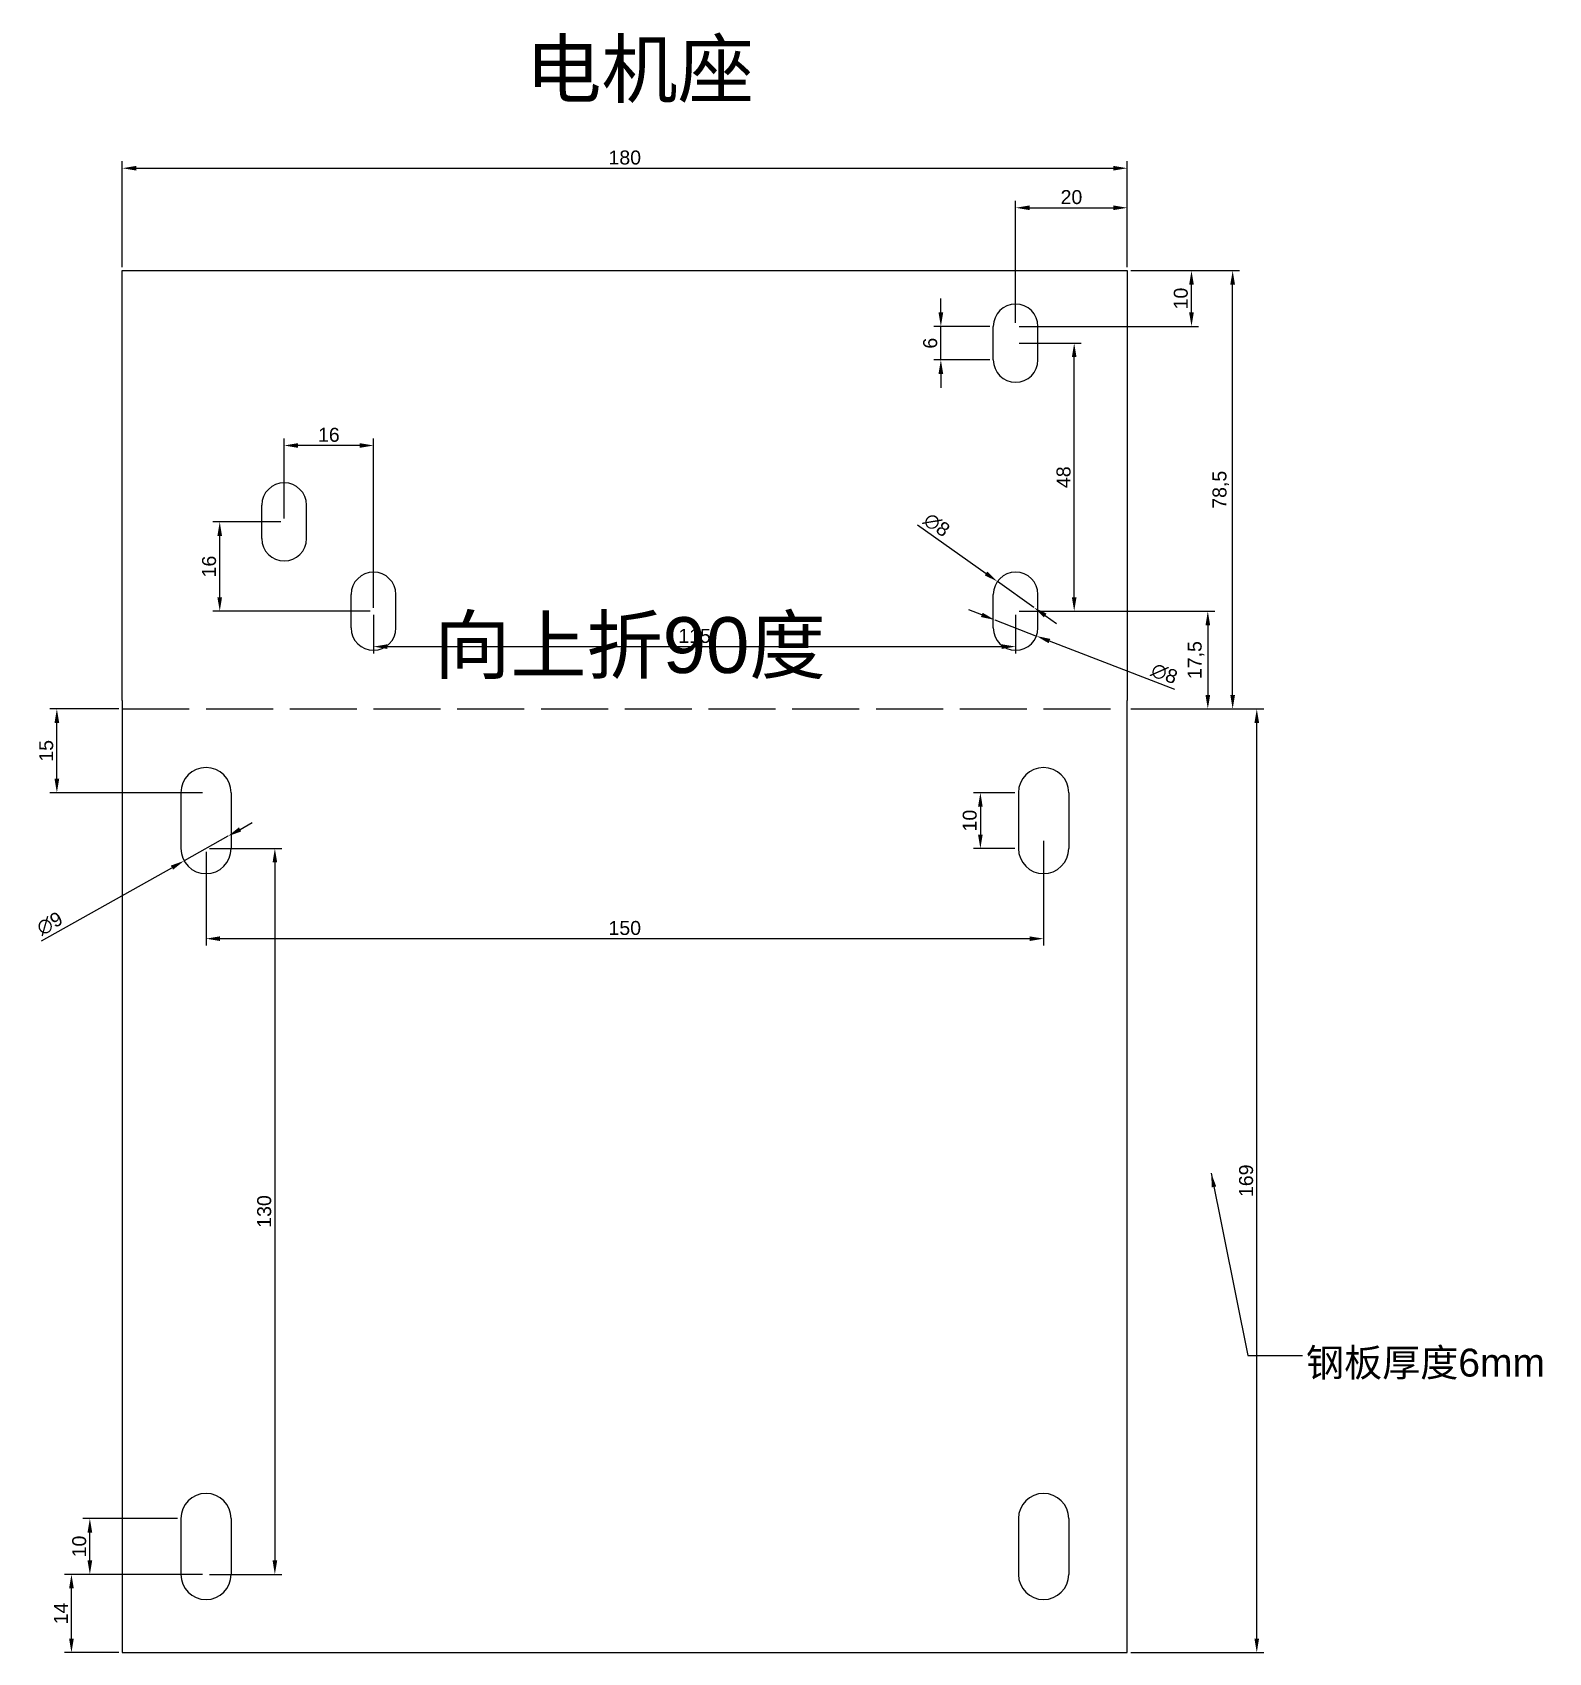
# Model space of a CAD drawing. Header units: millimetres. Extents: x -16 to 255, y -168 to 123.
import ezdxf

# ---------------------------------------------------------------- set-up
doc = ezdxf.new("R2010")
doc.units = ezdxf.units.MM
doc.linetypes.add('ACAD_ISO02W100', pattern=[15, 12, -3])
doc.styles.get("Standard").update_dxf_attribs({"font": 'arial.ttf'})
doc.dimstyles.new('ISO-25', dxfattribs={"dimtxt": 2.5, "dimasz": 2.5, "dimexe": 1.25, "dimexo": 0.625, "dimtad": 1, "dimtxsty": 'Standard', "dimcen": 2.5, "dimadec": 0, "dimazin": 0, "dimtfac": 1, "dimtmove": 0, "dimatfit": 3, "dimfxl": 1, "dimarcsym": 0})

# ---------------------------------------------------------------- blocks, each defined once
blk = doc.blocks.new('*D1')
at = {"color": 0, "lineweight": -2, "transparency": 16777216}
for p, q in [((160, 70.62), (160, 92.5)), ((162.5, 91.25), (177.5, 91.25)), ((180, 80.62), (180, 92.5))]:
    blk.add_line(p, q, dxfattribs=at)
at = {"color": 0, "transparency": 16777216}
for points in [[(162.5, 91.67), (162.5, 90.84), (160, 91.25)], [(177.5, 91.67), (177.5, 90.84), (180, 91.25)]]:
    blk.add_solid(points, dxfattribs=at)
at = {"layer": 'Defpoints', "color": 0, "transparency": 16777216}
for p in [(180, 91.25), (180, 80), (160, 70)]:
    blk.add_point(p, dxfattribs=at)
at = {"color": 0, "transparency": 16777216, "insert": (170, 93.15), "char_height": 2.5, "attachment_point": 5}
blk.add_mtext('20', dxfattribs=at)
blk = doc.blocks.new('*D2')
at = {"color": 0, "lineweight": -2, "transparency": 16777216}
for p, q in [((180.62, 80), (192.75, 80)), ((191.5, 72.5), (191.5, 77.5)), ((160.62, 70), (192.75, 70))]:
    blk.add_line(p, q, dxfattribs=at)
at = {"color": 0, "transparency": 16777216}
for points in [[(191.08, 77.5), (191.91, 77.5), (191.5, 80)], [(191.08, 72.5), (191.91, 72.5), (191.5, 70)]]:
    blk.add_solid(points, dxfattribs=at)
at = {"layer": 'Defpoints', "color": 0, "transparency": 16777216}
for p in [(180, 80), (191.5, 80), (160, 70)]:
    blk.add_point(p, dxfattribs=at)
at = {"color": 0, "transparency": 16777216, "insert": (189.59, 75), "char_height": 2.5, "attachment_point": 5, "rotation": 90}
blk.add_mtext('10', dxfattribs=at)
blk = doc.blocks.new('*D3')
at = {"color": 0, "lineweight": -2, "transparency": 16777216}
for p, q in [((29, 35.62), (29, 49.93)), ((45, 19.62), (45, 49.93)), ((42.5, 48.68), (31.5, 48.68))]:
    blk.add_line(p, q, dxfattribs=at)
at = {"color": 0, "transparency": 16777216}
for points in [[(31.5, 49.1), (31.5, 48.26), (29, 48.68)], [(42.5, 49.1), (42.5, 48.26), (45, 48.68)]]:
    blk.add_solid(points, dxfattribs=at)
at = {"layer": 'Defpoints', "color": 0, "transparency": 16777216}
for p in [(29, 48.68), (29, 35), (45, 19)]:
    blk.add_point(p, dxfattribs=at)
at = {"color": 0, "transparency": 16777216, "insert": (37, 50.58), "char_height": 2.5, "attachment_point": 5}
blk.add_mtext('16', dxfattribs=at)
blk = doc.blocks.new('*D4')
at = {"color": 0, "lineweight": -2, "transparency": 16777216}
for p, q in [((28.38, 35), (16.21, 35)), ((17.46, 21.5), (17.46, 32.5)), ((44.38, 19), (16.21, 19))]:
    blk.add_line(p, q, dxfattribs=at)
at = {"color": 0, "transparency": 16777216}
for points in [[(17.04, 32.5), (17.87, 32.5), (17.46, 35)], [(17.04, 21.5), (17.87, 21.5), (17.46, 19)]]:
    blk.add_solid(points, dxfattribs=at)
at = {"layer": 'Defpoints', "color": 0, "transparency": 16777216}
for p in [(17.46, 35), (29, 35), (45, 19)]:
    blk.add_point(p, dxfattribs=at)
at = {"color": 0, "transparency": 16777216, "insert": (15.56, 27), "char_height": 2.5, "attachment_point": 5, "rotation": 90}
blk.add_mtext('16', dxfattribs=at)
blk = doc.blocks.new('*D5')
at = {"color": 0, "lineweight": -2, "transparency": 16777216}
for p, q in [((45, 18.38), (45, 11.41)), ((160, 18.38), (160, 11.41)), ((47.5, 12.66), (157.5, 12.66))]:
    blk.add_line(p, q, dxfattribs=at)
at = {"color": 0, "transparency": 16777216}
for points in [[(47.5, 13.08), (47.5, 12.24), (45, 12.66)], [(157.5, 13.08), (157.5, 12.24), (160, 12.66)]]:
    blk.add_solid(points, dxfattribs=at)
at = {"layer": 'Defpoints', "color": 0, "transparency": 16777216}
for p in [(45, 19), (160, 19), (160, 12.66)]:
    blk.add_point(p, dxfattribs=at)
at = {"color": 0, "transparency": 16777216, "insert": (102.5, 14.56), "char_height": 2.5, "attachment_point": 5}
blk.add_mtext('115', dxfattribs=at)
blk = doc.blocks.new('*D6')
at = {"color": 0, "lineweight": -2, "transparency": 16777216}
for p, q in [((160.62, 67), (171.74, 67)), ((170.49, 21.5), (170.49, 64.5)), ((160.62, 19), (171.74, 19))]:
    blk.add_line(p, q, dxfattribs=at)
at = {"color": 0, "transparency": 16777216}
for points in [[(170.07, 64.5), (170.91, 64.5), (170.49, 67)], [(170.07, 21.5), (170.91, 21.5), (170.49, 19)]]:
    blk.add_solid(points, dxfattribs=at)
at = {"layer": 'Defpoints', "color": 0, "transparency": 16777216}
for p in [(160, 67), (170.49, 67), (160, 19)]:
    blk.add_point(p, dxfattribs=at)
at = {"color": 0, "transparency": 16777216, "insert": (168.59, 43), "char_height": 2.5, "attachment_point": 5, "rotation": 90}
blk.add_mtext('48', dxfattribs=at)
blk = doc.blocks.new('*D7')
at = {"color": 0, "lineweight": -2, "transparency": 16777216}
for p, q in [((180.62, 1.5), (204.44, 1.5)), ((203.19, -165), (203.19, -1)), ((180.62, -167.5), (204.44, -167.5))]:
    blk.add_line(p, q, dxfattribs=at)
at = {"color": 0, "transparency": 16777216}
for points in [[(202.77, -1), (203.6, -1), (203.19, 1.5)], [(202.77, -165), (203.6, -165), (203.19, -167.5)]]:
    blk.add_solid(points, dxfattribs=at)
at = {"layer": 'Defpoints', "color": 0, "transparency": 16777216}
for p in [(180, 1.5), (203.19, 1.5), (180, -167.5)]:
    blk.add_point(p, dxfattribs=at)
at = {"color": 0, "transparency": 16777216, "insert": (201.29, -83), "char_height": 2.5, "attachment_point": 5, "rotation": 90}
blk.add_mtext('169', dxfattribs=at)
blk = doc.blocks.new('*D8')
at = {"color": 0, "lineweight": -2, "transparency": 16777216}
for p, q in [((180.62, 80), (200.12, 80)), ((198.87, 4), (198.87, 77.5)), ((180.62, 1.5), (200.12, 1.5))]:
    blk.add_line(p, q, dxfattribs=at)
at = {"color": 0, "transparency": 16777216}
for points in [[(198.45, 77.5), (199.29, 77.5), (198.87, 80)], [(198.45, 4), (199.29, 4), (198.87, 1.5)]]:
    blk.add_solid(points, dxfattribs=at)
at = {"layer": 'Defpoints', "color": 0, "transparency": 16777216}
for p in [(180, 80), (198.87, 80), (180, 1.5)]:
    blk.add_point(p, dxfattribs=at)
at = {"color": 0, "transparency": 16777216, "insert": (196.74, 40.75), "char_height": 2.5, "attachment_point": 5, "rotation": 90}
blk.add_mtext('78,5', dxfattribs=at)
blk = doc.blocks.new('*D9')
at = {"color": 0, "lineweight": -2, "transparency": 16777216}
for p, q in [((165, -22.12), (165, -40.89)), ((15, -24.12), (15, -40.89)), ((17.5, -39.64), (162.5, -39.64))]:
    blk.add_line(p, q, dxfattribs=at)
at = {"color": 0, "transparency": 16777216}
for points in [[(17.5, -39.23), (17.5, -40.06), (15, -39.64)], [(162.5, -39.23), (162.5, -40.06), (165, -39.64)]]:
    blk.add_solid(points, dxfattribs=at)
at = {"layer": 'Defpoints', "color": 0, "transparency": 16777216}
for p in [(165, -21.5), (15, -23.5), (165, -39.64)]:
    blk.add_point(p, dxfattribs=at)
at = {"color": 0, "transparency": 16777216, "insert": (90, -37.74), "char_height": 2.5, "attachment_point": 5}
blk.add_mtext('150', dxfattribs=at)
blk = doc.blocks.new('*D10')
at = {"color": 0, "lineweight": -2, "transparency": 16777216}
for p, q in [((21.1, -20.07), (23.29, -18.85)), ((18.92, -21.3), (11.08, -25.7)), ((-14.46, -40.03), (8.9, -26.93))]:
    blk.add_line(p, q, dxfattribs=at)
at = {"color": 0, "transparency": 16777216}
for points in [[(20.9, -19.71), (21.31, -20.44), (18.92, -21.3)], [(8.69, -26.56), (9.1, -27.29), (11.08, -25.7)]]:
    blk.add_solid(points, dxfattribs=at)
at = {"layer": 'Defpoints', "color": 0, "transparency": 16777216}
for p in [(18.92, -21.3), (11.08, -25.7)]:
    blk.add_point(p, dxfattribs=at)
at = {"color": 0, "transparency": 16777216, "insert": (-12.98, -36.94), "char_height": 2.5, "attachment_point": 5, "rotation": 29.2958}
blk.add_mtext('∅9', dxfattribs=at)
blk = doc.blocks.new('*D11')
at = {"color": 0, "lineweight": -2, "transparency": 16777216}
for p, q in [((153.94, 18.34), (151.61, 19.25)), ((156.27, 17.44), (163.73, 14.56)), ((188.54, 4.97), (166.06, 13.66))]:
    blk.add_line(p, q, dxfattribs=at)
at = {"color": 0, "transparency": 16777216}
for points in [[(154.09, 18.73), (153.79, 17.96), (156.27, 17.44)], [(166.21, 14.04), (165.91, 13.27), (163.73, 14.56)]]:
    blk.add_solid(points, dxfattribs=at)
at = {"layer": 'Defpoints', "color": 0, "transparency": 16777216}
for p in [(156.27, 17.44), (163.73, 14.56)]:
    blk.add_point(p, dxfattribs=at)
at = {"color": 0, "transparency": 16777216, "insert": (186.63, 7.82), "char_height": 2.5, "attachment_point": 5, "rotation": 338.8642}
blk.add_mtext('∅8', dxfattribs=at)
blk = doc.blocks.new('*D12')
at = {"color": 0, "lineweight": -2, "transparency": 16777216}
for p, q in [((142.43, 34.47), (154.7, 25.76)), ((163.26, 19.68), (156.74, 24.32)), ((165.3, 18.24), (167.34, 16.79))]:
    blk.add_line(p, q, dxfattribs=at)
at = {"color": 0, "transparency": 16777216}
for points in [[(154.94, 26.1), (154.46, 25.42), (156.74, 24.32)], [(165.54, 18.58), (165.06, 17.9), (163.26, 19.68)]]:
    blk.add_solid(points, dxfattribs=at)
at = {"layer": 'Defpoints', "color": 0, "transparency": 16777216}
for p in [(156.74, 24.32), (163.26, 19.68)]:
    blk.add_point(p, dxfattribs=at)
at = {"color": 0, "transparency": 16777216, "insert": (145.86, 34.45), "char_height": 2.5, "attachment_point": 5, "rotation": 324.6317}
blk.add_mtext('∅8', dxfattribs=at)
blk = doc.blocks.new('*D13')
at = {"color": 0, "lineweight": -2, "transparency": 16777216}
for p, q in [((-0.62, 1.5), (-12.96, 1.5)), ((-11.71, -11), (-11.71, -1)), ((14.38, -13.5), (-12.96, -13.5))]:
    blk.add_line(p, q, dxfattribs=at)
at = {"color": 0, "transparency": 16777216}
for points in [[(-12.13, -1), (-11.29, -1), (-11.71, 1.5)], [(-12.13, -11), (-11.29, -11), (-11.71, -13.5)]]:
    blk.add_solid(points, dxfattribs=at)
at = {"layer": 'Defpoints', "color": 0, "transparency": 16777216}
for p in [(-11.71, 1.5), (0, 1.5), (15, -13.5)]:
    blk.add_point(p, dxfattribs=at)
at = {"color": 0, "transparency": 16777216, "insert": (-13.61, -6), "char_height": 2.5, "attachment_point": 5, "rotation": 90}
blk.add_mtext('15', dxfattribs=at)
blk = doc.blocks.new('*D14')
at = {"color": 0, "lineweight": -2, "transparency": 16777216}
for p, q in [((15.62, -23.5), (28.58, -23.5)), ((27.33, -26), (27.33, -151)), ((15.62, -153.5), (28.58, -153.5))]:
    blk.add_line(p, q, dxfattribs=at)
at = {"color": 0, "transparency": 16777216}
for points in [[(26.92, -26), (27.75, -26), (27.33, -23.5)], [(26.92, -151), (27.75, -151), (27.33, -153.5)]]:
    blk.add_solid(points, dxfattribs=at)
at = {"layer": 'Defpoints', "color": 0, "transparency": 16777216}
for p in [(15, -23.5), (15, -153.5), (27.33, -153.5)]:
    blk.add_point(p, dxfattribs=at)
at = {"color": 0, "transparency": 16777216, "insert": (25.43, -88.5), "char_height": 2.5, "attachment_point": 5, "rotation": 90}
blk.add_mtext('130', dxfattribs=at)
blk = doc.blocks.new('*D15')
at = {"color": 0, "lineweight": -2, "transparency": 16777216}
for p, q in [((159.88, -13.5), (152.44, -13.5)), ((153.69, -16), (153.69, -21)), ((159.88, -23.5), (152.44, -23.5))]:
    blk.add_line(p, q, dxfattribs=at)
at = {"color": 0, "transparency": 16777216}
for points in [[(153.27, -16), (154.1, -16), (153.69, -13.5)], [(153.27, -21), (154.1, -21), (153.69, -23.5)]]:
    blk.add_solid(points, dxfattribs=at)
at = {"layer": 'Defpoints', "color": 0, "transparency": 16777216}
for p in [(160.5, -13.5), (153.69, -23.5), (160.5, -23.5)]:
    blk.add_point(p, dxfattribs=at)
at = {"color": 0, "transparency": 16777216, "insert": (151.79, -18.5), "char_height": 2.5, "attachment_point": 5, "rotation": 90}
blk.add_mtext('10', dxfattribs=at)
blk = doc.blocks.new('*D16')
at = {"color": 0, "lineweight": -2, "transparency": 16777216}
for p, q in [((146.61, 72.5), (146.61, 75)), ((155.38, 70), (145.36, 70)), ((146.61, 64), (146.61, 70)), ((155.38, 64), (145.36, 64)), ((146.61, 61.5), (146.61, 59))]:
    blk.add_line(p, q, dxfattribs=at)
at = {"color": 0, "transparency": 16777216}
for points in [[(146.19, 72.5), (147.03, 72.5), (146.61, 70)], [(146.19, 61.5), (147.03, 61.5), (146.61, 64)]]:
    blk.add_solid(points, dxfattribs=at)
at = {"layer": 'Defpoints', "color": 0, "transparency": 16777216}
for p in [(146.61, 70), (156, 70), (156, 64)]:
    blk.add_point(p, dxfattribs=at)
at = {"color": 0, "transparency": 16777216, "insert": (144.71, 67), "char_height": 2.5, "attachment_point": 5, "rotation": 90}
blk.add_mtext('6', dxfattribs=at)
blk = doc.blocks.new('*D17')
at = {"color": 0, "lineweight": -2, "transparency": 16777216}
for p, q in [((0, 80.62), (0, 99.59)), ((180, 80.62), (180, 99.59)), ((2.5, 98.34), (177.5, 98.34))]:
    blk.add_line(p, q, dxfattribs=at)
at = {"color": 0, "transparency": 16777216}
for points in [[(2.5, 98.75), (2.5, 97.92), (0, 98.34)], [(177.5, 98.75), (177.5, 97.92), (180, 98.34)]]:
    blk.add_solid(points, dxfattribs=at)
at = {"layer": 'Defpoints', "color": 0, "transparency": 16777216}
for p in [(180, 98.34), (0, 80), (180, 80)]:
    blk.add_point(p, dxfattribs=at)
at = {"color": 0, "transparency": 16777216, "insert": (90, 100.24), "char_height": 2.5, "attachment_point": 5}
blk.add_mtext('180', dxfattribs=at)
blk = doc.blocks.new('*D18')
at = {"color": 0, "lineweight": -2, "transparency": 16777216}
for p, q in [((160.62, 19), (195.67, 19)), ((194.42, 16.5), (194.42, 4)), ((180.62, 1.5), (195.67, 1.5))]:
    blk.add_line(p, q, dxfattribs=at)
at = {"color": 0, "transparency": 16777216}
for points in [[(194.01, 16.5), (194.84, 16.5), (194.42, 19)], [(194.01, 4), (194.84, 4), (194.42, 1.5)]]:
    blk.add_solid(points, dxfattribs=at)
at = {"layer": 'Defpoints', "color": 0, "transparency": 16777216}
for p in [(160, 19), (180, 1.5), (194.42, 1.5)]:
    blk.add_point(p, dxfattribs=at)
at = {"color": 0, "transparency": 16777216, "insert": (192.3, 10.25), "char_height": 2.5, "attachment_point": 5, "rotation": 90}
blk.add_mtext('17,5', dxfattribs=at)
blk = doc.blocks.new('*D19')
at = {"color": 0, "lineweight": -2, "transparency": 16777216}
for p, q in [((14.38, -153.5), (-10.35, -153.5)), ((-9.1, -165), (-9.1, -156)), ((-0.62, -167.5), (-10.35, -167.5))]:
    blk.add_line(p, q, dxfattribs=at)
at = {"color": 0, "transparency": 16777216}
for points in [[(-9.52, -156), (-8.68, -156), (-9.1, -153.5)], [(-9.52, -165), (-8.68, -165), (-9.1, -167.5)]]:
    blk.add_solid(points, dxfattribs=at)
at = {"layer": 'Defpoints', "color": 0, "transparency": 16777216}
for p in [(-9.1, -153.5), (15, -153.5), (0, -167.5)]:
    blk.add_point(p, dxfattribs=at)
at = {"color": 0, "transparency": 16777216, "insert": (-10.98, -160.5), "char_height": 2.5, "attachment_point": 5, "rotation": 90}
blk.add_mtext('14', dxfattribs=at)
blk = doc.blocks.new('*D20')
at = {"color": 0, "lineweight": -2, "transparency": 16777216}
for p, q in [((9.88, -143.5), (-7.05, -143.5)), ((-5.8, -151), (-5.8, -146)), ((9.88, -153.5), (-7.05, -153.5))]:
    blk.add_line(p, q, dxfattribs=at)
at = {"color": 0, "transparency": 16777216}
for points in [[(-6.22, -146), (-5.38, -146), (-5.8, -143.5)], [(-6.22, -151), (-5.38, -151), (-5.8, -153.5)]]:
    blk.add_solid(points, dxfattribs=at)
at = {"layer": 'Defpoints', "color": 0, "transparency": 16777216}
for p in [(-5.8, -143.5), (10.5, -143.5), (10.5, -153.5)]:
    blk.add_point(p, dxfattribs=at)
at = {"color": 0, "transparency": 16777216, "insert": (-7.7, -148.5), "char_height": 2.5, "attachment_point": 5, "rotation": 90}
blk.add_mtext('10', dxfattribs=at)

msp = doc.modelspace()

# ---------------------------------------------------------------- linework, layer by layer
at = {"color": 0}
for p, q in [((0, 3), (0, 80)), ((0, 80), (180, 80)), ((180, 80), (180, 3)), ((156, 64), (156, 70)), ((164, 64), (164, 70)), ((25, 32), (25, 38)), ((33, 32), (33, 38)), ((41, 16), (41, 22)), ((49, 16), (49, 22)), ((156, 16), (156, 22)), ((164, 16), (164, 22)), ((0, 3), (0, -167.5)), ((180, -167.5), (180, 3)), ((10.5, -13.5), (10.5, -23.5)), ((19.5, -13.5), (19.5, -23.5)), ((160.5, -13.5), (160.5, -23.5)), ((169.5, -13.5), (169.5, -23.5)), ((10.5, -143.5), (10.5, -153.5)), ((19.5, -143.5), (19.5, -153.5)), ((160.5, -143.5), (160.5, -153.5)), ((169.5, -143.5), (169.5, -153.5)), ((0, -167.5), (180, -167.5))]:
    msp.add_line(p, q, dxfattribs=at)
at = {"color": 4, "linetype": 'ACAD_ISO02W100'}
msp.add_line((0, 1.5), (180, 1.5), dxfattribs=at)
at = {"color": 0}
for centre, radius, start, end in [((160, 70), 4, 0, 180), ((160, 64), 4, 180, 0), ((29, 38), 4, 0, 180), ((29, 32), 4, 180, 0), ((45, 22), 4, 0, 180), ((160, 22), 4, 0, 180), ((45, 16), 4, 180, 0), ((160, 16), 4, 180, 0), ((15, -13.5), 4.5, 0, 180), ((165, -13.5), 4.5, 0, 180), ((15, -23.5), 4.5, 180, 0), ((165, -23.5), 4.5, 180, 0), ((15, -143.5), 4.5, 0, 180), ((165, -143.5), 4.5, 0, 180), ((15, -153.5), 4.5, 180, 0), ((165, -153.5), 4.5, 180, 0)]:
    msp.add_arc(centre, radius, start, end, dxfattribs=at)

# ---------------------------------------------------------------- texts
at = {"color": 2}
msp.add_text('电机座', height=10, dxfattribs=at).set_placement((72.196, 111.108))
at = {"color": 4}
msp.add_text('向上折90度', height=10, dxfattribs=at).set_placement((55.86, 7.932))
at = {"color": 3, "insert": (212.002, -113.066), "char_height": 5, "width": 73.35935, "attachment_point": 1}
msp.add_mtext('{\\fSimSun|b0|i0|c134|p2;钢板厚度}6mm', dxfattribs=at)

# ---------------------------------------------------------------- dimensions: what is measured, and where the dimension line sits
at = {"color": 3}
for base, p1, p2, picture, middle in [((180, 98.338), (0, 80), (180, 80), '*D17', (90, 100.239)), ((180, 91.253), (160, 70), (180, 80), '*D1', (170, 93.155)), ((29, 48.678), (45, 19), (29, 35), '*D3', (37, 50.58)), ((160, 12.661), (45, 19), (160, 19), '*D5', (102.5, 14.562)), ((165, -39.643), (15, -23.5), (165, -21.5), '*D9', (90, -37.742))]:
    dim = msp.add_linear_dim(base=base, p1=p1, p2=p2, dimstyle='ISO-25', dxfattribs=at)
    dim.commit()
    dim.dimension.update_dxf_attribs({"geometry": picture, "text_midpoint": middle})
for base, p1, p2, picture, middle in [((191.496, 80), (160, 70), (180, 80), '*D2', (189.594, 75)), ((198.869, 80), (180, 1.5), (180, 80), '*D8', (196.741, 40.75)), ((146.609, 70), (156, 64), (156, 70), '*D16', (144.708, 67)), ((170.49, 67), (160, 19), (160, 67), '*D6', (168.588, 43)), ((17.458, 35), (45, 19), (29, 35), '*D4', (15.556, 27)), ((194.424, 1.5), (160, 19), (180, 1.5), '*D18', (192.297, 10.25)), ((-11.71, 1.5), (15, -13.5), (0, 1.5), '*D13', (-13.612, -6)), ((203.187, 1.5), (180, -167.5), (180, 1.5), '*D7', (201.286, -83)), ((153.688, -23.5), (160.5, -13.5), (160.5, -23.5), '*D15', (151.787, -18.5)), ((27.333, -153.5), (15, -23.5), (15, -153.5), '*D14', (25.431, -88.5)), ((-5.799, -143.5), (10.5, -153.5), (10.5, -143.5), '*D20', (-7.701, -148.5)), ((-9.1, -153.5), (0, -167.5), (15, -153.5), '*D19', (-10.98, -160.5))]:
    dim = msp.add_linear_dim(base=base, p1=p1, p2=p2, angle=90, dimstyle='ISO-25', dxfattribs=at)
    dim.commit()
    dim.dimension.update_dxf_attribs({"geometry": picture, "text_midpoint": middle})
for p1, p2, picture, middle in [((163.262, 19.685), (156.738, 24.315), '*D12', (144.722, 32.845)), ((156.269, 17.442), (163.731, 14.558), '*D11', (185.924, 5.978)), ((18.924, -21.298), (11.076, -25.702), '*D10', (-12.012, -38.656))]:
    dim = msp.add_diameter_dim_2p(p1=p1, p2=p2, dimstyle='ISO-25', dxfattribs=at)
    dim.commit()
    dim.dimension.update_dxf_attribs({"geometry": picture, "text_midpoint": middle, "dimtype": 163})

# ---------------------------------------------------------------- leaders
at = {"color": 3, "annotation_type": 0, "has_hookline": 1, "hookline_direction": 0, "text_width": 43.452}
msp.add_leader([(195.035, -81.65), (201.572, -114.316), (211.377, -114.316)], dimstyle='ISO-25', override={"dimgap": 0.625, "dimtad": 0}, dxfattribs=at)

doc.saveas('drawing.dxf')
